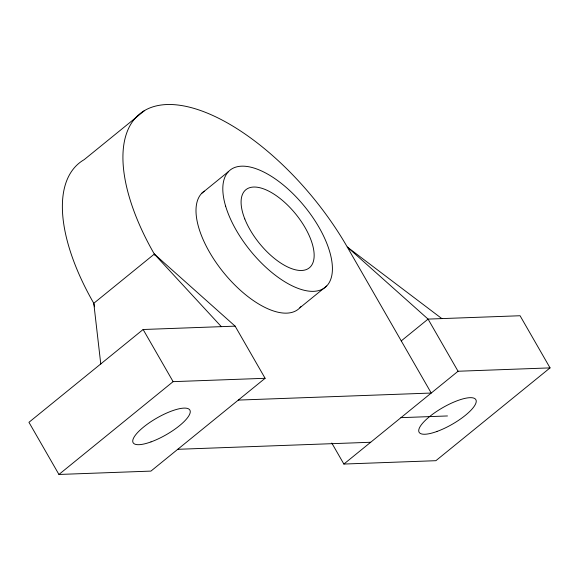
<?xml version="1.0" encoding="UTF-8"?>
<svg xmlns="http://www.w3.org/2000/svg" width="579" height="579" viewBox="0 0 579 579"><rect width="100%" height="100%" fill="white"/><g stroke="black" fill="none" stroke-linecap="round" stroke-linejoin="round"><path stroke-width="0.87" d="M144.736 110.43L84.187 159.645A176.125 81.661 50.9 0 0 93.784 303.295L100.782 364.053M201.738 193.321L228.553 171.522M441.849 318.602L347.277 247.03A176.125 81.661 50.9 0 0 166.846 104.538A176.125 81.661 50.9 0 0 154.332 254.08L93.784 303.295L94.609 306.798M235.125 326.143L143.129 329.502L28.95 422.308L58.935 474.462L150.931 471.103L265.11 378.297L235.125 326.143L154.332 254.08L155.23 255.643M58.935 474.462L173.114 381.648L265.11 378.297M299.871 307.789L326.686 285.997M401.254 340.901L428.069 319.101L520.065 315.743L550.05 367.889L435.871 460.696L343.875 464.054L331.796 443.044M343.875 464.054L458.054 371.248L550.05 367.889M238.295 400.089L431.239 393.047L347.277 247.03L428.069 319.101L458.054 371.248M400.965 417.654L447.48 415.954M177.746 449.304L370.69 442.262M154.332 254.08L221.337 326.65M143.129 329.502L173.114 381.648M300.971 306.53A75.48 34.993 50.9 0 1 225.217 274.526A75.48 34.993 50.9 0 1 204.278 191.171M244.787 218.934A50.322 23.334 50.9 0 0 307.927 268.794A50.322 23.334 50.9 0 0 280.149 198.546A50.322 23.334 50.9 0 0 244.787 218.934M225.651 206.204A75.48 34.993 50.9 0 0 318.689 290.6A75.48 34.993 50.9 0 0 288.516 189.471A75.48 34.993 50.9 0 0 225.651 206.204M436.964 431.464A32.706 9.561 -29.9 0 0 475.916 399.799A32.706 9.561 -29.9 0 0 429.567 416.612A32.706 9.561 -29.9 0 0 436.964 431.464M150.989 441.9A32.706 9.561 -29.9 0 0 189.941 410.236A32.706 9.561 -29.9 0 0 143.585 427.049A32.706 9.561 -29.9 0 0 150.989 441.9"/></g></svg>
